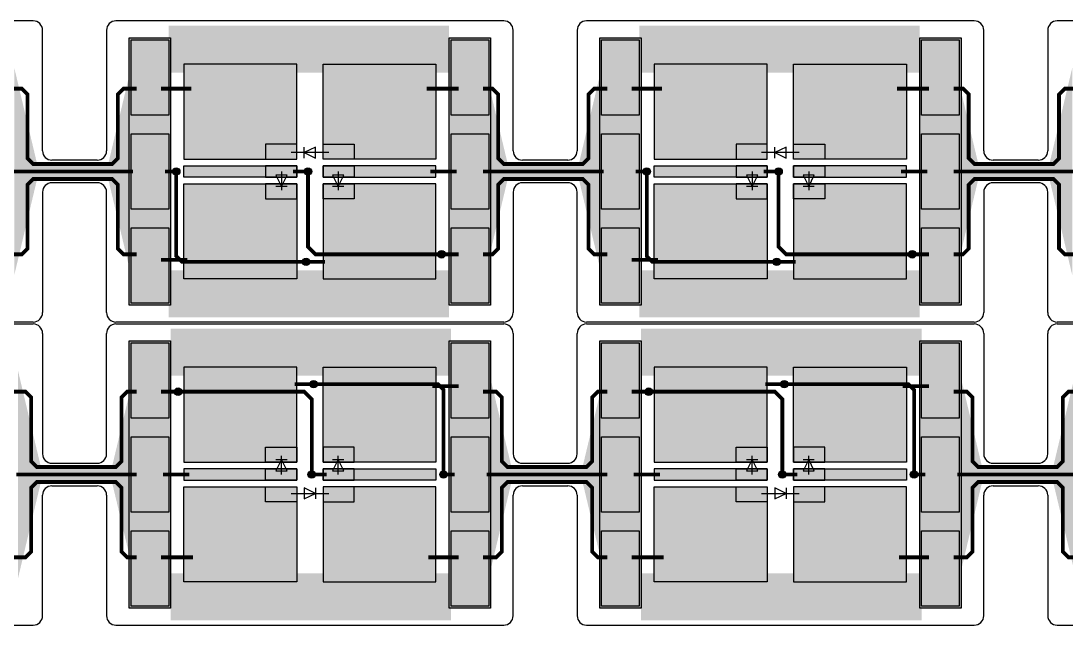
# Model space of a CAD drawing. Extents: x 1822 to 2392, y 725 to 1125.
# Drawn here: x 2037.3 to 2092.9, y 917.7 to 949.8 of the extents above; entities that cross this region are included whole.
import ezdxf

# ---------------------------------------------------------------- set-up
doc = ezdxf.new("R2010")
doc.units = 0
doc.header["$LTSCALE"] = 0.2
for name, color, linetype in [('BS', 1, 'CONTINUOUS'), ('Durchsteiger', 3, 'CONTINUOUS'), ('LED', 7, 'CONTINUOUS'), ('LS', 5, 'CONTINUOUS'), ('Rand', 6, 'CONTINUOUS')]:
    doc.layers.add(name, color=color, linetype=linetype)

msp = doc.modelspace()

# ---------------------------------------------------------------- hatches: boundary and pattern name
at = {"layer": 'BS'}
h = msp.add_hatch(color=256, dxfattribs=at)
h.paths.add_polyline_path([(2043.2, 934.8), (2045.2, 934.8), (2045.2, 938.8), (2043.2, 938.8)])
h.paths.add_polyline_path([(2043.2, 939.8), (2045.2, 939.8), (2045.2, 943.8), (2043.2, 943.8)])
h.paths.add_polyline_path([(2043.2, 944.8), (2045.2, 944.8), (2045.2, 948.8), (2043.2, 948.8)])
h = msp.add_hatch(color=256, dxfattribs=at)
h.paths.add_polyline_path([(2060.2, 934.8), (2062.2, 934.8), (2062.2, 938.8), (2060.2, 938.8)])
h.paths.add_polyline_path([(2060.2, 939.8), (2062.2, 939.8), (2062.2, 943.8), (2060.2, 943.8)])
h.paths.add_polyline_path([(2060.2, 944.8), (2062.2, 944.8), (2062.2, 948.8), (2060.2, 948.8)])
h = msp.add_hatch(color=256, dxfattribs=at)
h.paths.add_polyline_path([(2068.2, 934.8), (2070.2, 934.8), (2070.2, 938.8), (2068.2, 938.8)])
h.paths.add_polyline_path([(2068.2, 939.8), (2070.2, 939.8), (2070.2, 943.8), (2068.2, 943.8)])
h.paths.add_polyline_path([(2068.2, 944.8), (2070.2, 944.8), (2070.2, 948.8), (2068.2, 948.8)])
h = msp.add_hatch(color=256, dxfattribs=at)
h.paths.add_polyline_path([(2085.2, 934.8), (2087.2, 934.8), (2087.2, 938.8), (2085.2, 938.8)])
h.paths.add_polyline_path([(2085.2, 939.8), (2087.2, 939.8), (2087.2, 943.8), (2085.2, 943.8)])
h.paths.add_polyline_path([(2085.2, 944.8), (2087.2, 944.8), (2087.2, 948.8), (2085.2, 948.8)])
h = msp.add_hatch(color=256, dxfattribs=at)
h.paths.add_polyline_path([(2059.4, 936.1), (2059.4, 941.15), (2055.05, 941.15), (2055.05, 940.35), (2053.4, 940.35), (2053.4, 936.1)])
h.paths.add_polyline_path([(2059.4, 941.5), (2059.4, 942.1), (2055.05, 942.1), (2055.05, 941.5)])
h.paths.add_polyline_path([(2059.4, 942.45), (2059.4, 947.5), (2053.4, 947.5), (2053.4, 943.25), (2055.05, 943.25), (2055.05, 942.45)])
h.paths.add_polyline_path([(2050.35, 942.45), (2050.35, 943.25), (2052, 943.25), (2052, 947.5), (2046, 947.5), (2046, 942.45)])
h.paths.add_polyline_path([(2050.35, 941.5), (2050.35, 942.1), (2046, 942.1), (2046, 941.5)])
h.paths.add_polyline_path([(2052, 936.1), (2052, 940.35), (2050.35, 940.35), (2050.35, 941.15), (2046, 941.15), (2046, 936.1)])
h.paths.add_polyline_path([(2052, 940.35), (2052, 941.15), (2051.275, 941.15), (2051.2, 941), (2051.125, 941.15), (2050.35, 941.15), (2050.35, 940.35)], flags=17)
h.paths.add_polyline_path([(2052, 941.5), (2052, 942.1), (2050.35, 942.1), (2050.35, 941.5), (2050.95, 941.5), (2050.9, 941.6), (2051.5, 941.6), (2051.45, 941.5)])
h.paths.add_polyline_path([(2052, 942.45), (2052, 943.25), (2050.35, 943.25), (2050.35, 942.45)], flags=17)
h.paths.add_polyline_path([(2055.05, 942.45), (2055.05, 943.25), (2053.4, 943.25), (2053.4, 942.45)], flags=16)
h.paths.add_polyline_path([(2055.05, 941.5), (2055.05, 942.1), (2053.4, 942.1), (2053.4, 941.5), (2053.95, 941.5), (2053.9, 941.6), (2054.5, 941.6), (2054.45, 941.5)])
h.paths.add_polyline_path([(2055.05, 940.35), (2055.05, 941.15), (2054.275, 941.15), (2054.2, 941), (2054.125, 941.15), (2053.4, 941.15), (2053.4, 940.35)], flags=17)
h = msp.add_hatch(color=256, dxfattribs=at)
h.paths.add_polyline_path([(2084.4, 936.1), (2084.4, 941.15), (2080.05, 941.15), (2080.05, 940.35), (2078.4, 940.35), (2078.4, 936.1)])
h.paths.add_polyline_path([(2084.4, 941.5), (2084.4, 942.1), (2080.05, 942.1), (2080.05, 941.5)])
h.paths.add_polyline_path([(2084.4, 942.45), (2084.4, 947.5), (2078.4, 947.5), (2078.4, 943.25), (2080.05, 943.25), (2080.05, 942.45)])
h.paths.add_polyline_path([(2075.35, 942.45), (2075.35, 943.25), (2077, 943.25), (2077, 947.5), (2071, 947.5), (2071, 942.45)])
h.paths.add_polyline_path([(2075.35, 941.5), (2075.35, 942.1), (2071, 942.1), (2071, 941.5)])
h.paths.add_polyline_path([(2077, 936.1), (2077, 940.35), (2075.35, 940.35), (2075.35, 941.15), (2071, 941.15), (2071, 936.1)])
h.paths.add_polyline_path([(2077, 940.35), (2077, 941.15), (2076.275, 941.15), (2076.2, 941), (2076.125, 941.15), (2075.35, 941.15), (2075.35, 940.35)], flags=17)
h.paths.add_polyline_path([(2077, 941.5), (2077, 942.1), (2075.35, 942.1), (2075.35, 941.5), (2075.95, 941.5), (2075.9, 941.6), (2076.5, 941.6), (2076.45, 941.5)])
h.paths.add_polyline_path([(2077, 942.45), (2077, 943.25), (2075.35, 943.25), (2075.35, 942.45)], flags=17)
h.paths.add_polyline_path([(2080.05, 942.45), (2080.05, 943.25), (2078.4, 943.25), (2078.4, 942.45)], flags=16)
h.paths.add_polyline_path([(2080.05, 941.5), (2080.05, 942.1), (2078.4, 942.1), (2078.4, 941.5), (2078.95, 941.5), (2078.9, 941.6), (2079.5, 941.6), (2079.45, 941.5)])
h.paths.add_polyline_path([(2080.05, 940.35), (2080.05, 941.15), (2079.275, 941.15), (2079.2, 941), (2079.125, 941.15), (2078.4, 941.15), (2078.4, 940.35)], flags=17)
h = msp.add_hatch(color=256, dxfattribs=at)
h.paths.add_polyline_path([(2045.2, 932.7), (2043.2, 932.7), (2043.2, 928.7), (2045.2, 928.7)])
h.paths.add_polyline_path([(2045.2, 927.7), (2043.2, 927.7), (2043.2, 923.7), (2045.2, 923.7)])
h.paths.add_polyline_path([(2045.2, 922.7), (2043.2, 922.7), (2043.2, 918.7), (2045.2, 918.7)])
h = msp.add_hatch(color=256, dxfattribs=at)
h.paths.add_polyline_path([(2062.2, 932.7), (2060.2, 932.7), (2060.2, 928.7), (2062.2, 928.7)])
h.paths.add_polyline_path([(2062.2, 927.7), (2060.2, 927.7), (2060.2, 923.7), (2062.2, 923.7)])
h.paths.add_polyline_path([(2062.2, 922.7), (2060.2, 922.7), (2060.2, 918.7), (2062.2, 918.7)])
h = msp.add_hatch(color=256, dxfattribs=at)
h.paths.add_polyline_path([(2070.2, 932.7), (2068.2, 932.7), (2068.2, 928.7), (2070.2, 928.7)])
h.paths.add_polyline_path([(2070.2, 927.7), (2068.2, 927.7), (2068.2, 923.7), (2070.2, 923.7)])
h.paths.add_polyline_path([(2070.2, 922.7), (2068.2, 922.7), (2068.2, 918.7), (2070.2, 918.7)])
h = msp.add_hatch(color=256, dxfattribs=at)
h.paths.add_polyline_path([(2087.2, 932.7), (2085.2, 932.7), (2085.2, 928.7), (2087.2, 928.7)])
h.paths.add_polyline_path([(2087.2, 927.7), (2085.2, 927.7), (2085.2, 923.7), (2087.2, 923.7)])
h.paths.add_polyline_path([(2087.2, 922.7), (2085.2, 922.7), (2085.2, 918.7), (2087.2, 918.7)])
h = msp.add_hatch(color=256, dxfattribs=at)
h.paths.add_polyline_path([(2046, 931.4), (2046, 926.35), (2050.35, 926.35), (2050.35, 927.15), (2052, 927.15), (2052, 931.4)])
h.paths.add_polyline_path([(2046, 926), (2046, 925.4), (2050.35, 925.4), (2050.35, 926)])
h.paths.add_polyline_path([(2046, 925.05), (2046, 920), (2052, 920), (2052, 924.25), (2050.35, 924.25), (2050.35, 925.05)])
h.paths.add_polyline_path([(2055.05, 925.05), (2055.05, 924.25), (2053.4, 924.25), (2053.4, 920), (2059.4, 920), (2059.4, 925.05)])
h.paths.add_polyline_path([(2055.05, 926), (2055.05, 925.4), (2059.4, 925.4), (2059.4, 926)])
h.paths.add_polyline_path([(2053.4, 931.4), (2053.4, 927.15), (2055.05, 927.15), (2055.05, 926.35), (2059.4, 926.35), (2059.4, 931.4)])
h.paths.add_polyline_path([(2053.4, 927.15), (2053.4, 926.35), (2054.125, 926.35), (2054.2, 926.5), (2054.275, 926.35), (2055.05, 926.35), (2055.05, 927.15)], flags=17)
h.paths.add_polyline_path([(2053.4, 926), (2053.4, 925.4), (2055.05, 925.4), (2055.05, 926), (2054.45, 926), (2054.5, 925.9), (2053.9, 925.9), (2053.95, 926)])
h.paths.add_polyline_path([(2053.4, 925.05), (2053.4, 924.25), (2055.05, 924.25), (2055.05, 925.05)], flags=17)
h.paths.add_polyline_path([(2050.35, 925.05), (2050.35, 924.25), (2052, 924.25), (2052, 925.05)], flags=16)
h.paths.add_polyline_path([(2050.35, 926), (2050.35, 925.4), (2052, 925.4), (2052, 926), (2051.45, 926), (2051.5, 925.9), (2050.9, 925.9), (2050.95, 926)])
h.paths.add_polyline_path([(2050.35, 927.15), (2050.35, 926.35), (2051.125, 926.35), (2051.2, 926.5), (2051.275, 926.35), (2052, 926.35), (2052, 927.15)], flags=17)
h = msp.add_hatch(color=256, dxfattribs=at)
h.paths.add_polyline_path([(2071, 931.4), (2071, 926.35), (2075.35, 926.35), (2075.35, 927.15), (2077, 927.15), (2077, 931.4)])
h.paths.add_polyline_path([(2071, 926), (2071, 925.4), (2075.35, 925.4), (2075.35, 926)])
h.paths.add_polyline_path([(2071, 925.05), (2071, 920), (2077, 920), (2077, 924.25), (2075.35, 924.25), (2075.35, 925.05)])
h.paths.add_polyline_path([(2080.05, 925.05), (2080.05, 924.25), (2078.4, 924.25), (2078.4, 920), (2084.4, 920), (2084.4, 925.05)])
h.paths.add_polyline_path([(2080.05, 926), (2080.05, 925.4), (2084.4, 925.4), (2084.4, 926)])
h.paths.add_polyline_path([(2078.4, 931.4), (2078.4, 927.15), (2080.05, 927.15), (2080.05, 926.35), (2084.4, 926.35), (2084.4, 931.4)])
h.paths.add_polyline_path([(2078.4, 927.15), (2078.4, 926.35), (2079.125, 926.35), (2079.2, 926.5), (2079.275, 926.35), (2080.05, 926.35), (2080.05, 927.15)], flags=17)
h.paths.add_polyline_path([(2078.4, 926), (2078.4, 925.4), (2080.05, 925.4), (2080.05, 926), (2079.45, 926), (2079.5, 925.9), (2078.9, 925.9), (2078.95, 926)])
h.paths.add_polyline_path([(2078.4, 925.05), (2078.4, 924.25), (2080.05, 924.25), (2080.05, 925.05)], flags=17)
h.paths.add_polyline_path([(2075.35, 925.05), (2075.35, 924.25), (2077, 924.25), (2077, 925.05)], flags=16)
h.paths.add_polyline_path([(2075.35, 926), (2075.35, 925.4), (2077, 925.4), (2077, 926), (2076.45, 926), (2076.5, 925.9), (2075.9, 925.9), (2075.95, 926)])
h.paths.add_polyline_path([(2075.35, 927.15), (2075.35, 926.35), (2076.125, 926.35), (2076.2, 926.5), (2076.275, 926.35), (2077, 926.35), (2077, 927.15)], flags=17)
at = {"layer": 'Durchsteiger'}
for points in [[(2045.6, 941.6, 1), (2045.6, 942, 1)], [(2052.6, 941.6, 1), (2052.6, 942, 1)], [(2070.6, 941.6, 1), (2070.6, 942, 1)], [(2077.6, 941.6, 1), (2077.6, 942, 1)], [(2059.7, 937.2, 1), (2059.7, 937.6, 1)], [(2084.7, 937.2, 1), (2084.7, 937.6, 1)], [(2052.5, 936.8, 1), (2052.5, 937.2, 1)], [(2077.5, 936.8, 1), (2077.5, 937.2, 1)], [(2052.9, 930.7, 1), (2052.9, 930.3, 1)], [(2077.9, 930.7, 1), (2077.9, 930.3, 1)], [(2045.7, 930.3, 1), (2045.7, 929.9, 1)], [(2070.7, 930.3, 1), (2070.7, 929.9, 1)], [(2052.8, 925.9, 1), (2052.8, 925.5, 1)], [(2059.8, 925.9, 1), (2059.8, 925.5, 1)], [(2077.8, 925.9, 1), (2077.8, 925.5, 1)], [(2084.8, 925.9, 1), (2084.8, 925.5, 1)]]:
    msp.add_hatch(color=256, dxfattribs=at).paths.add_polyline_path(points)
at = {"layer": 'LS'}
for points in [[(2045.3, 948.9), (2043.1, 948.9), (2043.1, 934.7), (2045.3, 934.7)], [(2062.3, 948.9), (2060.1, 948.9), (2060.1, 934.7), (2062.3, 934.7)], [(2070.3, 948.9), (2068.1, 948.9), (2068.1, 934.7), (2070.3, 934.7)], [(2087.3, 948.9), (2085.1, 948.9), (2085.1, 934.7), (2087.3, 934.7)], [(2045.3, 932.8), (2043.1, 932.8), (2043.1, 918.6), (2045.3, 918.6)], [(2062.3, 932.8), (2060.1, 932.8), (2060.1, 918.6), (2062.3, 918.6)], [(2070.3, 932.8), (2068.1, 932.8), (2068.1, 918.6), (2070.3, 918.6)], [(2087.3, 932.8), (2085.1, 932.8), (2085.1, 918.6), (2087.3, 918.6)]]:
    msp.add_hatch(color=256, dxfattribs=at).paths.add_polyline_path(points)

# ---------------------------------------------------------------- linework, layer by layer
at = {"layer": 'BS'}
for p, q in [((2052.8, 941.8), (2052.6, 941.8)), ((2052.7, 941.9), (2052.7, 941.7)), ((2077.8, 941.8), (2077.6, 941.8)), ((2077.7, 941.9), (2077.7, 941.7)), ((2052.6, 925.7), (2052.8, 925.7)), ((2052.7, 925.6), (2052.7, 925.8)), ((2077.6, 925.7), (2077.8, 925.7)), ((2077.7, 925.6), (2077.7, 925.8))]:
    msp.add_line(p, q, dxfattribs=at)
for points in [[(2045.2, 948.8), (2045.2, 944.8), (2043.2, 944.8), (2043.2, 948.8)], [(2062.2, 948.8), (2062.2, 944.8), (2060.2, 944.8), (2060.2, 948.8)], [(2070.2, 948.8), (2070.2, 944.8), (2068.2, 944.8), (2068.2, 948.8)], [(2087.2, 948.8), (2087.2, 944.8), (2085.2, 944.8), (2085.2, 948.8)], [(2052, 942.45), (2052, 947.5), (2046, 947.5), (2046, 942.45)], [(2053.4, 942.45), (2053.4, 947.5), (2059.4, 947.5), (2059.4, 942.45)], [(2077, 942.45), (2077, 947.5), (2071, 947.5), (2071, 942.45)], [(2078.4, 942.45), (2078.4, 947.5), (2084.4, 947.5), (2084.4, 942.45)], [(2045.2, 943.8), (2045.2, 939.8), (2043.2, 939.8), (2043.2, 943.8)], [(2062.2, 943.8), (2062.2, 939.8), (2060.2, 939.8), (2060.2, 943.8)], [(2070.2, 943.8), (2070.2, 939.8), (2068.2, 939.8), (2068.2, 943.8)], [(2087.2, 943.8), (2087.2, 939.8), (2085.2, 939.8), (2085.2, 943.8)], [(2050.35, 943.25), (2050.35, 942.45), (2052, 942.45), (2052, 943.25)], [(2055.05, 943.25), (2055.05, 942.45), (2053.4, 942.45), (2053.4, 943.25)], [(2075.35, 943.25), (2075.35, 942.45), (2077, 942.45), (2077, 943.25)], [(2080.05, 943.25), (2080.05, 942.45), (2078.4, 942.45), (2078.4, 943.25)], [(2052, 942.1), (2052, 941.5), (2046, 941.5), (2046, 942.1)], [(2050.35, 942.1), (2050.35, 941.5), (2052, 941.5), (2052, 942.1)], [(2055.05, 942.1), (2055.05, 941.5), (2053.4, 941.5), (2053.4, 942.1)], [(2053.4, 942.1), (2053.4, 941.5), (2059.4, 941.5), (2059.4, 942.1)], [(2077, 942.1), (2077, 941.5), (2071, 941.5), (2071, 942.1)], [(2075.35, 942.1), (2075.35, 941.5), (2077, 941.5), (2077, 942.1)], [(2080.05, 942.1), (2080.05, 941.5), (2078.4, 941.5), (2078.4, 942.1)], [(2078.4, 942.1), (2078.4, 941.5), (2084.4, 941.5), (2084.4, 942.1)], [(2052, 941.15), (2052, 936.1), (2046, 936.1), (2046, 941.15)], [(2050.35, 941.15), (2050.35, 940.35), (2052, 940.35), (2052, 941.15)], [(2055.05, 941.15), (2055.05, 940.35), (2053.4, 940.35), (2053.4, 941.15)], [(2053.4, 941.15), (2053.4, 936.1), (2059.4, 936.1), (2059.4, 941.15)], [(2077, 941.15), (2077, 936.1), (2071, 936.1), (2071, 941.15)], [(2075.35, 941.15), (2075.35, 940.35), (2077, 940.35), (2077, 941.15)], [(2080.05, 941.15), (2080.05, 940.35), (2078.4, 940.35), (2078.4, 941.15)], [(2078.4, 941.15), (2078.4, 936.1), (2084.4, 936.1), (2084.4, 941.15)], [(2045.2, 938.8), (2045.2, 934.8), (2043.2, 934.8), (2043.2, 938.8)], [(2062.2, 938.8), (2062.2, 934.8), (2060.2, 934.8), (2060.2, 938.8)], [(2070.2, 938.8), (2070.2, 934.8), (2068.2, 934.8), (2068.2, 938.8)], [(2087.2, 938.8), (2087.2, 934.8), (2085.2, 934.8), (2085.2, 938.8)], [(2043.2, 928.7), (2043.2, 932.7), (2045.2, 932.7), (2045.2, 928.7)], [(2060.2, 928.7), (2060.2, 932.7), (2062.2, 932.7), (2062.2, 928.7)], [(2068.2, 928.7), (2068.2, 932.7), (2070.2, 932.7), (2070.2, 928.7)], [(2085.2, 928.7), (2085.2, 932.7), (2087.2, 932.7), (2087.2, 928.7)], [(2052, 926.35), (2052, 931.4), (2046, 931.4), (2046, 926.35)], [(2053.4, 926.35), (2053.4, 931.4), (2059.4, 931.4), (2059.4, 926.35)], [(2077, 926.35), (2077, 931.4), (2071, 931.4), (2071, 926.35)], [(2078.4, 926.35), (2078.4, 931.4), (2084.4, 931.4), (2084.4, 926.35)], [(2043.2, 923.7), (2043.2, 927.7), (2045.2, 927.7), (2045.2, 923.7)], [(2060.2, 923.7), (2060.2, 927.7), (2062.2, 927.7), (2062.2, 923.7)], [(2068.2, 923.7), (2068.2, 927.7), (2070.2, 927.7), (2070.2, 923.7)], [(2085.2, 923.7), (2085.2, 927.7), (2087.2, 927.7), (2087.2, 923.7)], [(2050.35, 926.35), (2050.35, 927.15), (2052, 927.15), (2052, 926.35)], [(2055.05, 926.35), (2055.05, 927.15), (2053.4, 927.15), (2053.4, 926.35)], [(2075.35, 926.35), (2075.35, 927.15), (2077, 927.15), (2077, 926.35)], [(2080.05, 926.35), (2080.05, 927.15), (2078.4, 927.15), (2078.4, 926.35)], [(2052, 925.4), (2052, 926), (2046, 926), (2046, 925.4)], [(2050.35, 925.4), (2050.35, 926), (2052, 926), (2052, 925.4)], [(2055.05, 925.4), (2055.05, 926), (2053.4, 926), (2053.4, 925.4)], [(2053.4, 925.4), (2053.4, 926), (2059.4, 926), (2059.4, 925.4)], [(2077, 925.4), (2077, 926), (2071, 926), (2071, 925.4)], [(2075.35, 925.4), (2075.35, 926), (2077, 926), (2077, 925.4)], [(2080.05, 925.4), (2080.05, 926), (2078.4, 926), (2078.4, 925.4)], [(2078.4, 925.4), (2078.4, 926), (2084.4, 926), (2084.4, 925.4)], [(2052, 925.05), (2052, 920), (2046, 920), (2046, 925.05)], [(2050.35, 924.25), (2050.35, 925.05), (2052, 925.05), (2052, 924.25)], [(2055.05, 924.25), (2055.05, 925.05), (2053.4, 925.05), (2053.4, 924.25)], [(2053.4, 925.05), (2053.4, 920), (2059.4, 920), (2059.4, 925.05)], [(2077, 925.05), (2077, 920), (2071, 920), (2071, 925.05)], [(2075.35, 924.25), (2075.35, 925.05), (2077, 925.05), (2077, 924.25)], [(2080.05, 924.25), (2080.05, 925.05), (2078.4, 925.05), (2078.4, 924.25)], [(2078.4, 925.05), (2078.4, 920), (2084.4, 920), (2084.4, 925.05)], [(2043.2, 918.7), (2043.2, 922.7), (2045.2, 922.7), (2045.2, 918.7)], [(2060.2, 918.7), (2060.2, 922.7), (2062.2, 922.7), (2062.2, 918.7)], [(2068.2, 918.7), (2068.2, 922.7), (2070.2, 922.7), (2070.2, 918.7)], [(2085.2, 918.7), (2085.2, 922.7), (2087.2, 922.7), (2087.2, 918.7)]]:
    msp.add_lwpolyline(points, close=True, dxfattribs=at)
at = {"layer": 'BS', "const_width": 0.2}
for points in [[(2040.3, 942.2), (2038, 942.2), (2037.7, 942.5), (2037.7, 945.9), (2037.4, 946.2), (2036.9, 946.2)], [(2043.5, 946.2), (2042.8, 946.2), (2042.5, 945.9), (2042.5, 942.5), (2042.2, 942.2), (2040.3, 942.2)], [(2046.4, 946.2), (2044.8, 946.2)], [(2060.6, 946.2), (2058.9, 946.2)], [(2065.3, 942.2), (2063, 942.2), (2062.7, 942.5), (2062.7, 945.9), (2062.4, 946.2), (2061.9, 946.2)], [(2068.5, 946.2), (2067.8, 946.2), (2067.5, 945.9), (2067.5, 942.5), (2067.2, 942.2), (2065.3, 942.2)], [(2071.4, 946.2), (2069.8, 946.2)], [(2085.6, 946.2), (2083.9, 946.2)], [(2090.3, 942.2), (2088, 942.2), (2087.7, 942.5), (2087.7, 945.9), (2087.4, 946.2), (2086.9, 946.2)], [(2093.5, 946.2), (2092.8, 946.2), (2092.5, 945.9), (2092.5, 942.5), (2092.2, 942.2), (2090.3, 942.2)], [(2040.3, 941.8), (2036.9, 941.8)], [(2043.3, 941.8), (2040.3, 941.8)], [(2045.5, 941.8), (2045, 941.8)], [(2052.5, 941.8), (2051.8, 941.8)], [(2060.5, 941.8), (2059.1, 941.8)], [(2065.3, 941.8), (2061.9, 941.8)], [(2068.3, 941.8), (2065.3, 941.8)], [(2070.5, 941.8), (2070, 941.8)], [(2077.5, 941.8), (2076.8, 941.8)], [(2085.5, 941.8), (2084.1, 941.8)], [(2090.3, 941.8), (2086.9, 941.8)], [(2093.3, 941.8), (2090.3, 941.8)], [(2040.3, 941.4), (2038, 941.4), (2037.7, 941.1), (2037.7, 937.7), (2037.4, 937.4), (2036.9, 937.4)], [(2043.5, 937.4), (2042.8, 937.4), (2042.5, 937.7), (2042.5, 941.1), (2042.2, 941.4), (2040.3, 941.4)], [(2065.3, 941.4), (2063, 941.4), (2062.7, 941.1), (2062.7, 937.7), (2062.4, 937.4), (2061.9, 937.4)], [(2068.5, 937.4), (2067.8, 937.4), (2067.5, 937.7), (2067.5, 941.1), (2067.2, 941.4), (2065.3, 941.4)], [(2090.3, 941.4), (2088, 941.4), (2087.7, 941.1), (2087.7, 937.7), (2087.4, 937.4), (2086.9, 937.4)], [(2093.5, 937.4), (2092.8, 937.4), (2092.5, 937.7), (2092.5, 941.1), (2092.2, 941.4), (2090.3, 941.4)], [(2059.8, 937.4), (2060.6, 937.4)], [(2084.8, 937.4), (2085.6, 937.4)], [(2046.2, 937.1), (2044.8, 937.1)], [(2053.5, 937), (2052.6, 937)], [(2071.2, 937.1), (2069.8, 937.1)], [(2078.5, 937), (2077.6, 937)], [(2051.9, 930.5), (2052.8, 930.5)], [(2076.9, 930.5), (2077.8, 930.5)], [(2036.9, 930.1), (2037.6, 930.1), (2037.9, 929.8), (2037.9, 926.4), (2038.2, 926.1), (2040.1, 926.1)], [(2040.1, 926.1), (2042.4, 926.1), (2042.7, 926.4), (2042.7, 929.8), (2043, 930.1), (2043.5, 930.1)], [(2045.6, 930.1), (2044.8, 930.1)], [(2059.2, 930.4), (2060.6, 930.4)], [(2061.9, 930.1), (2062.6, 930.1), (2062.9, 929.8), (2062.9, 926.4), (2063.2, 926.1), (2065.1, 926.1)], [(2065.1, 926.1), (2067.4, 926.1), (2067.7, 926.4), (2067.7, 929.8), (2068, 930.1), (2068.5, 930.1)], [(2070.6, 930.1), (2069.8, 930.1)], [(2084.2, 930.4), (2085.6, 930.4)], [(2086.9, 930.1), (2087.6, 930.1), (2087.9, 929.8), (2087.9, 926.4), (2088.2, 926.1), (2090.1, 926.1)], [(2090.1, 926.1), (2092.4, 926.1), (2092.7, 926.4), (2092.7, 929.8), (2093, 930.1), (2093.5, 930.1)], [(2037.1, 925.7), (2040.1, 925.7)], [(2040.1, 925.7), (2043.5, 925.7)], [(2044.9, 925.7), (2046.3, 925.7)], [(2052.9, 925.7), (2053.6, 925.7)], [(2059.9, 925.7), (2060.4, 925.7)], [(2062.1, 925.7), (2065.1, 925.7)], [(2065.1, 925.7), (2068.5, 925.7)], [(2069.9, 925.7), (2071.3, 925.7)], [(2077.9, 925.7), (2078.6, 925.7)], [(2084.9, 925.7), (2085.4, 925.7)], [(2087.1, 925.7), (2090.1, 925.7)], [(2090.1, 925.7), (2093.5, 925.7)], [(2036.9, 921.3), (2037.6, 921.3), (2037.9, 921.6), (2037.9, 925), (2038.2, 925.3), (2040.1, 925.3)], [(2040.1, 925.3), (2042.4, 925.3), (2042.7, 925), (2042.7, 921.6), (2043, 921.3), (2043.5, 921.3)], [(2061.9, 921.3), (2062.6, 921.3), (2062.9, 921.6), (2062.9, 925), (2063.2, 925.3), (2065.1, 925.3)], [(2065.1, 925.3), (2067.4, 925.3), (2067.7, 925), (2067.7, 921.6), (2068, 921.3), (2068.5, 921.3)], [(2086.9, 921.3), (2087.6, 921.3), (2087.9, 921.6), (2087.9, 925), (2088.2, 925.3), (2090.1, 925.3)], [(2090.1, 925.3), (2092.4, 925.3), (2092.7, 925), (2092.7, 921.6), (2093, 921.3), (2093.5, 921.3)], [(2044.8, 921.3), (2046.5, 921.3)], [(2059, 921.3), (2060.6, 921.3)], [(2069.8, 921.3), (2071.5, 921.3)], [(2084, 921.3), (2085.6, 921.3)]]:
    msp.add_lwpolyline(points, dxfattribs=at)
at = {"layer": 'Durchsteiger'}
for centre in [(2045.6, 941.8), (2052.6, 941.8), (2070.6, 941.8), (2077.6, 941.8), (2059.7, 937.4), (2084.7, 937.4), (2052.5, 937), (2077.5, 937), (2052.9, 930.5), (2077.9, 930.5), (2045.7, 930.1), (2070.7, 930.1), (2052.8, 925.7), (2059.8, 925.7), (2077.8, 925.7), (2084.8, 925.7)]:
    msp.add_circle(centre, 0.2, dxfattribs=at)
at = {"layer": 'LED'}
for p, q in [((2053, 943.1), (2052.4, 942.8)), ((2052.4, 942.5), (2052.4, 943.1)), ((2053, 942.5), (2053, 943.1)), ((2078, 943.1), (2077.4, 942.8)), ((2077.4, 942.5), (2077.4, 943.1)), ((2078, 942.5), (2078, 943.1)), ((2053.7, 942.8), (2051.7, 942.8)), ((2052.4, 942.8), (2053, 942.5)), ((2078.7, 942.8), (2076.7, 942.8)), ((2077.4, 942.8), (2078, 942.5)), ((2051.2, 941.8), (2051.2, 940.8)), ((2054.2, 941.8), (2054.2, 940.8)), ((2076.2, 941.8), (2076.2, 940.8)), ((2079.2, 941.8), (2079.2, 940.8)), ((2051.5, 941.6), (2050.9, 941.6)), ((2050.9, 941.6), (2051.2, 941)), ((2051.2, 941), (2051.5, 941.6)), ((2054.5, 941.6), (2053.9, 941.6)), ((2053.9, 941.6), (2054.2, 941)), ((2054.2, 941), (2054.5, 941.6)), ((2076.5, 941.6), (2075.9, 941.6)), ((2075.9, 941.6), (2076.2, 941)), ((2076.2, 941), (2076.5, 941.6)), ((2079.5, 941.6), (2078.9, 941.6)), ((2078.9, 941.6), (2079.2, 941)), ((2079.2, 941), (2079.5, 941.6)), ((2051.5, 941), (2050.9, 941)), ((2054.5, 941), (2053.9, 941)), ((2076.5, 941), (2075.9, 941)), ((2079.5, 941), (2078.9, 941)), ((2051.2, 926.5), (2050.9, 925.9)), ((2050.9, 926.5), (2051.5, 926.5)), ((2051.2, 925.7), (2051.2, 926.7)), ((2051.5, 925.9), (2051.2, 926.5)), ((2054.2, 926.5), (2053.9, 925.9)), ((2053.9, 926.5), (2054.5, 926.5)), ((2054.2, 925.7), (2054.2, 926.7)), ((2054.5, 925.9), (2054.2, 926.5)), ((2076.2, 926.5), (2075.9, 925.9)), ((2075.9, 926.5), (2076.5, 926.5)), ((2076.2, 925.7), (2076.2, 926.7)), ((2076.5, 925.9), (2076.2, 926.5)), ((2079.2, 926.5), (2078.9, 925.9)), ((2078.9, 926.5), (2079.5, 926.5)), ((2079.2, 925.7), (2079.2, 926.7)), ((2079.5, 925.9), (2079.2, 926.5)), ((2050.9, 925.9), (2051.5, 925.9)), ((2053.9, 925.9), (2054.5, 925.9)), ((2075.9, 925.9), (2076.5, 925.9)), ((2078.9, 925.9), (2079.5, 925.9)), ((2051.7, 924.7), (2053.7, 924.7)), ((2052.4, 925), (2052.4, 924.4)), ((2053, 924.7), (2052.4, 925)), ((2052.4, 924.4), (2053, 924.7)), ((2053, 925), (2053, 924.4)), ((2076.7, 924.7), (2078.7, 924.7)), ((2077.4, 925), (2077.4, 924.4)), ((2078, 924.7), (2077.4, 925)), ((2077.4, 924.4), (2078, 924.7)), ((2078, 925), (2078, 924.4))]:
    msp.add_line(p, q, dxfattribs=at)
at = {"layer": 'LS'}
for points, const_width in [([(2060.1, 948.3), (2045.2, 948.3)], 2.5), ([(2085.1, 948.3), (2070.2, 948.3)], 2.5), ([(2040.3, 941.8), (2038.2, 941.8)], 0.9), ([(2042, 941.8), (2040.3, 941.8)], 0.9), ([(2052.4, 937), (2045.9, 937), (2045.6, 937.3), (2045.6, 941.5), (2045.6, 941.7)], 0.2), ([(2059.6, 937.4), (2057.5, 937.4), (2053, 937.4), (2052.6, 937.8), (2052.6, 941.7)], 0.2), ([(2065.3, 941.8), (2063.2, 941.8)], 0.9), ([(2067, 941.8), (2065.3, 941.8)], 0.9), ([(2077.4, 937), (2070.9, 937), (2070.6, 937.3), (2070.6, 941.5), (2070.6, 941.7)], 0.2), ([(2084.6, 937.4), (2082.5, 937.4), (2078, 937.4), (2077.6, 937.8), (2077.6, 941.7)], 0.2), ([(2090.3, 941.8), (2088.2, 941.8)], 0.9), ([(2092, 941.8), (2090.3, 941.8)], 0.9), ([(2060.1, 935.3), (2045.2, 935.3)], 2.5), ([(2085.1, 935.3), (2070.2, 935.3)], 2.5), ([(2045.3, 932.2), (2060.2, 932.2)], 2.5), ([(2070.3, 932.2), (2085.2, 932.2)], 2.5), ([(2053, 930.5), (2059.5, 930.5), (2059.8, 930.2), (2059.8, 926), (2059.8, 925.8)], 0.2), ([(2078, 930.5), (2084.5, 930.5), (2084.8, 930.2), (2084.8, 926), (2084.8, 925.8)], 0.2), ([(2045.8, 930.1), (2047.9, 930.1), (2052.4, 930.1), (2052.8, 929.7), (2052.8, 925.8)], 0.2), ([(2070.8, 930.1), (2072.9, 930.1), (2077.4, 930.1), (2077.8, 929.7), (2077.8, 925.8)], 0.2), ([(2038.4, 925.7), (2040.1, 925.7)], 0.9), ([(2040.1, 925.7), (2042.2, 925.7)], 0.9), ([(2063.4, 925.7), (2065.1, 925.7)], 0.9), ([(2065.1, 925.7), (2067.2, 925.7)], 0.9), ([(2088.4, 925.7), (2090.1, 925.7)], 0.9), ([(2090.1, 925.7), (2092.2, 925.7)], 0.9), ([(2045.3, 919.2), (2060.2, 919.2)], 2.5), ([(2070.3, 919.2), (2085.2, 919.2)], 2.5)]:
    msp.add_lwpolyline(points, dxfattribs=dict(at, const_width=const_width))
for points in [[(2038.2, 941.8, 0.9, 11, 0), (2037, 941.8, 15, 15, 0)], [(2042, 941.8, 0.9, 11, 0), (2043.2, 941.8, 15, 15, 0)], [(2063.2, 941.8, 0.9, 11, 0), (2062, 941.8, 15, 15, 0)], [(2067, 941.8, 0.9, 11, 0), (2068.2, 941.8, 15, 15, 0)], [(2088.2, 941.8, 0.9, 11, 0), (2087, 941.8, 15, 15, 0)], [(2092, 941.8, 0.9, 11, 0), (2093.2, 941.8, 15, 15, 0)], [(2038.4, 925.7, 0.9, 11, 0), (2037.2, 925.7, 15, 15, 0)], [(2042.2, 925.7, 0.9, 11, 0), (2043.4, 925.7, 15, 15, 0)], [(2063.4, 925.7, 0.9, 11, 0), (2062.2, 925.7, 15, 15, 0)], [(2067.2, 925.7, 0.9, 11, 0), (2068.4, 925.7, 15, 15, 0)], [(2088.4, 925.7, 0.9, 11, 0), (2087.2, 925.7, 15, 15, 0)], [(2092.2, 925.7, 0.9, 11, 0), (2093.4, 925.7, 15, 15, 0)]]:
    msp.add_lwpolyline(points, format="xyseb", dxfattribs=at)
for points in [[(2045.3, 948.9), (2045.3, 934.7), (2043.1, 934.7), (2043.1, 948.9)], [(2062.3, 948.9), (2062.3, 934.7), (2060.1, 934.7), (2060.1, 948.9)], [(2070.3, 948.9), (2070.3, 934.7), (2068.1, 934.7), (2068.1, 948.9)], [(2087.3, 948.9), (2087.3, 934.7), (2085.1, 934.7), (2085.1, 948.9)], [(2043.1, 918.6), (2043.1, 932.8), (2045.3, 932.8), (2045.3, 918.6)], [(2060.1, 918.6), (2060.1, 932.8), (2062.3, 932.8), (2062.3, 918.6)], [(2068.1, 918.6), (2068.1, 932.8), (2070.3, 932.8), (2070.3, 918.6)], [(2085.1, 918.6), (2085.1, 932.8), (2087.3, 932.8), (2087.3, 918.6)]]:
    msp.add_lwpolyline(points, close=True, dxfattribs=at)
at = {"layer": 'Rand'}
for p, q in [((2038, 949.8), (2017.4, 949.8)), ((2063, 949.8), (2042.4, 949.8)), ((2088, 949.8), (2067.4, 949.8)), ((2113, 949.8), (2092.4, 949.8)), ((2038.5, 942.9), (2038.5, 949.3)), ((2041.9, 949.3), (2041.9, 942.9)), ((2063.5, 942.9), (2063.5, 949.3)), ((2066.9, 949.3), (2066.9, 942.9)), ((2088.5, 942.9), (2088.5, 949.3)), ((2091.9, 949.3), (2091.9, 942.9)), ((2040.3, 942.4), (2039, 942.4)), ((2040.3, 942.4), (2039, 942.4)), ((2041.4, 942.4), (2040.3, 942.4)), ((2041.4, 942.4), (2040.3, 942.4)), ((2065.3, 942.4), (2064, 942.4)), ((2065.3, 942.4), (2064, 942.4)), ((2066.4, 942.4), (2065.3, 942.4)), ((2066.4, 942.4), (2065.3, 942.4)), ((2090.3, 942.4), (2089, 942.4)), ((2090.3, 942.4), (2089, 942.4)), ((2091.4, 942.4), (2090.3, 942.4)), ((2091.4, 942.4), (2090.3, 942.4)), ((2040.3, 941.2), (2039, 941.2)), ((2040.3, 941.2), (2039, 941.2)), ((2041.4, 941.2), (2040.3, 941.2)), ((2041.4, 941.2), (2040.3, 941.2)), ((2065.3, 941.2), (2064, 941.2)), ((2065.3, 941.2), (2064, 941.2)), ((2066.4, 941.2), (2065.3, 941.2)), ((2066.4, 941.2), (2065.3, 941.2)), ((2090.3, 941.2), (2089, 941.2)), ((2090.3, 941.2), (2089, 941.2)), ((2091.4, 941.2), (2090.3, 941.2)), ((2091.4, 941.2), (2090.3, 941.2)), ((2038.5, 940.7), (2038.5, 934.3)), ((2041.9, 934.3), (2041.9, 940.7)), ((2063.5, 940.7), (2063.5, 934.3)), ((2066.9, 934.3), (2066.9, 940.7)), ((2088.5, 940.7), (2088.5, 934.3)), ((2091.9, 934.3), (2091.9, 940.7)), ((2038, 933.8), (2017.4, 933.8)), ((2017.4, 933.7), (2038, 933.7)), ((2063, 933.8), (2042.4, 933.8)), ((2042.4, 933.7), (2063, 933.7)), ((2088, 933.8), (2067.4, 933.8)), ((2067.4, 933.7), (2088, 933.7)), ((2113, 933.8), (2092.4, 933.8)), ((2092.4, 933.7), (2113, 933.7)), ((2038.5, 933.2), (2038.5, 926.8)), ((2041.9, 926.8), (2041.9, 933.2)), ((2063.5, 933.2), (2063.5, 926.8)), ((2066.9, 926.8), (2066.9, 933.2)), ((2088.5, 933.2), (2088.5, 926.8)), ((2091.9, 926.8), (2091.9, 933.2)), ((2039, 926.3), (2040.1, 926.3)), ((2039, 926.3), (2040.1, 926.3)), ((2040.1, 926.3), (2041.4, 926.3)), ((2040.1, 926.3), (2041.4, 926.3)), ((2064, 926.3), (2065.1, 926.3)), ((2064, 926.3), (2065.1, 926.3)), ((2065.1, 926.3), (2066.4, 926.3)), ((2065.1, 926.3), (2066.4, 926.3)), ((2089, 926.3), (2090.1, 926.3)), ((2089, 926.3), (2090.1, 926.3)), ((2090.1, 926.3), (2091.4, 926.3)), ((2090.1, 926.3), (2091.4, 926.3)), ((2039, 925.1), (2040.1, 925.1)), ((2039, 925.1), (2040.1, 925.1)), ((2040.1, 925.1), (2041.4, 925.1)), ((2040.1, 925.1), (2041.4, 925.1)), ((2064, 925.1), (2065.1, 925.1)), ((2064, 925.1), (2065.1, 925.1)), ((2065.1, 925.1), (2066.4, 925.1)), ((2065.1, 925.1), (2066.4, 925.1)), ((2089, 925.1), (2090.1, 925.1)), ((2089, 925.1), (2090.1, 925.1)), ((2090.1, 925.1), (2091.4, 925.1)), ((2090.1, 925.1), (2091.4, 925.1)), ((2038.5, 918.2), (2038.5, 924.6)), ((2041.9, 924.6), (2041.9, 918.2)), ((2063.5, 918.2), (2063.5, 924.6)), ((2066.9, 924.6), (2066.9, 918.2)), ((2088.5, 918.2), (2088.5, 924.6)), ((2091.9, 924.6), (2091.9, 918.2)), ((2017.4, 917.7), (2038, 917.7)), ((2042.4, 917.7), (2063, 917.7)), ((2067.4, 917.7), (2088, 917.7)), ((2092.4, 917.7), (2113, 917.7))]:
    msp.add_line(p, q, dxfattribs=at)
for centre, start, end in [((2038, 949.3), 0, 90), ((2042.4, 949.3), 90, 180), ((2063, 949.3), 0, 90), ((2067.4, 949.3), 90, 180), ((2088, 949.3), 0, 90), ((2092.4, 949.3), 90, 180), ((2039, 942.9), 180, 270), ((2041.4, 942.9), 270, 0), ((2064, 942.9), 180, 270), ((2066.4, 942.9), 270, 0), ((2089, 942.9), 180, 270), ((2091.4, 942.9), 270, 0), ((2039, 940.7), 90, 180), ((2041.4, 940.7), 0, 90), ((2064, 940.7), 90, 180), ((2066.4, 940.7), 0, 90), ((2089, 940.7), 90, 180), ((2091.4, 940.7), 0, 90), ((2038, 934.3), 270, 0), ((2042.4, 934.3), 180, 270), ((2063, 934.3), 270, 0), ((2067.4, 934.3), 180, 270), ((2088, 934.3), 270, 0), ((2092.4, 934.3), 180, 270), ((2038, 933.2), 0, 90), ((2042.4, 933.2), 90, 180), ((2063, 933.2), 0, 90), ((2067.4, 933.2), 90, 180), ((2088, 933.2), 0, 90), ((2092.4, 933.2), 90, 180), ((2039, 926.8), 180, 270), ((2041.4, 926.8), 270, 0), ((2064, 926.8), 180, 270), ((2066.4, 926.8), 270, 0), ((2089, 926.8), 180, 270), ((2091.4, 926.8), 270, 0), ((2039, 924.6), 90, 180), ((2041.4, 924.6), 0, 90), ((2064, 924.6), 90, 180), ((2066.4, 924.6), 0, 90), ((2089, 924.6), 90, 180), ((2091.4, 924.6), 0, 90), ((2038, 918.2), 270, 0), ((2042.4, 918.2), 180, 270), ((2063, 918.2), 270, 0), ((2067.4, 918.2), 180, 270), ((2088, 918.2), 270, 0), ((2092.4, 918.2), 180, 270)]:
    msp.add_arc(centre, 0.5, start, end, dxfattribs=at)

doc.saveas('drawing.dxf')
